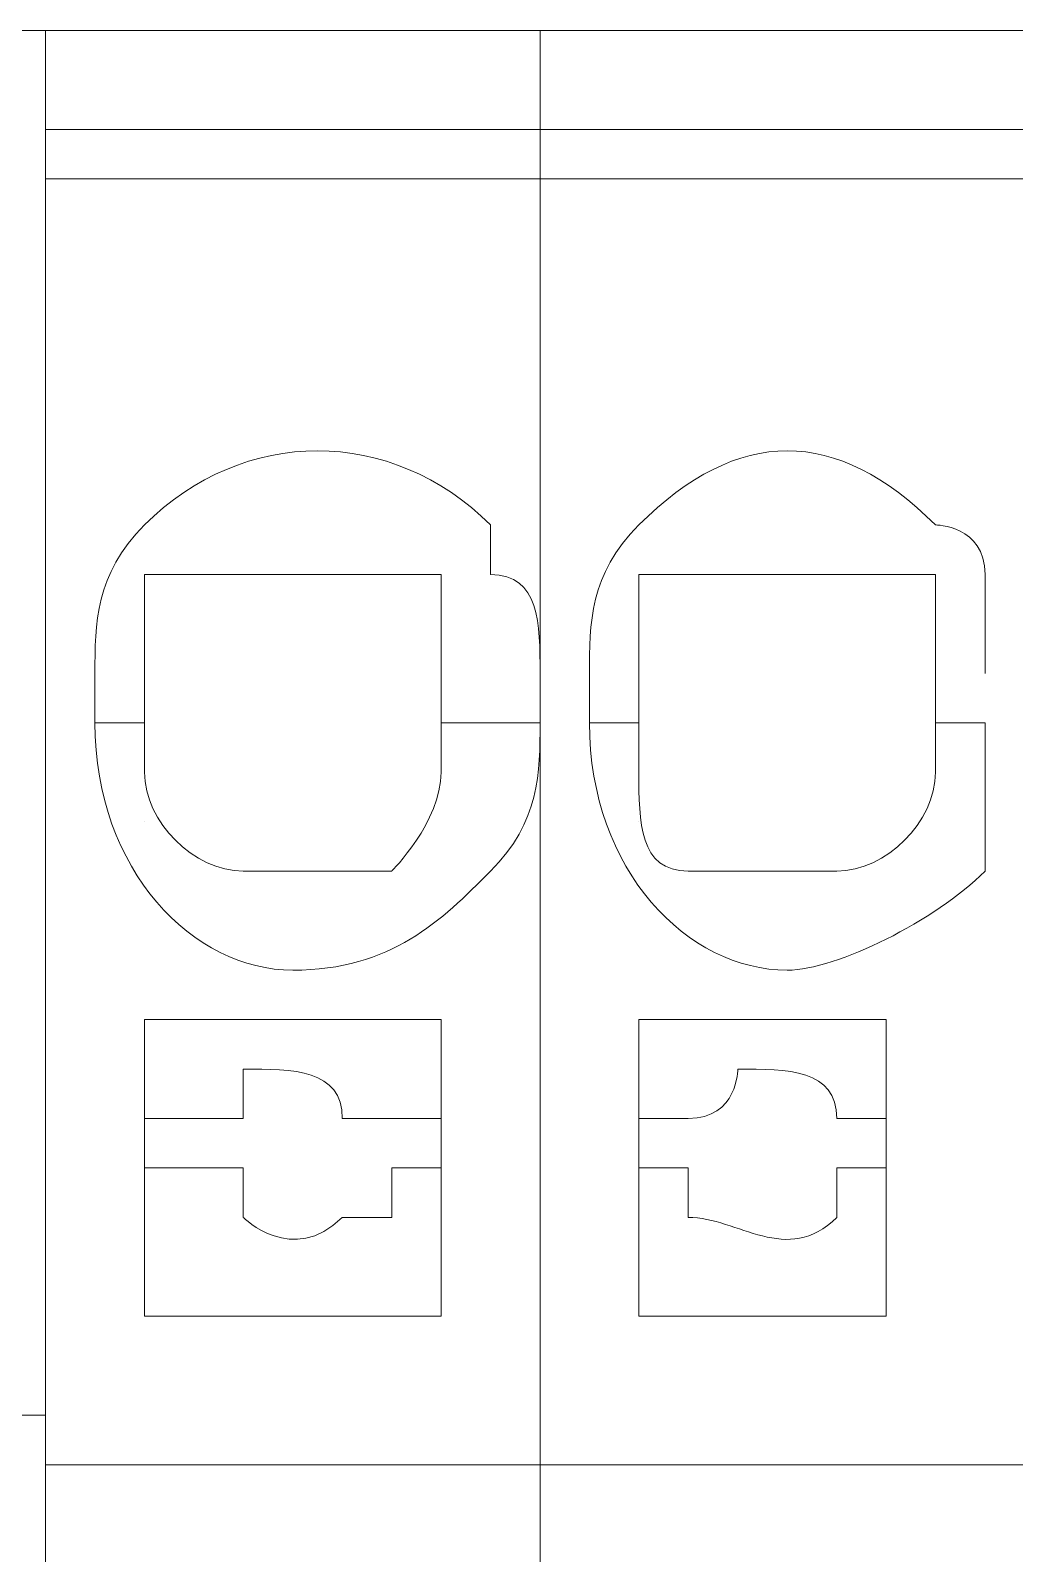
# Model space of a CAD drawing. Header units: millimetres. Extents: x 1004 to 59588, y 686 to 38112.
# Drawn here: x 28154.1 to 28165.81, y 7803.96 to 7822.08 of the extents above; entities that cross this region are included whole.
import ezdxf

# ---------------------------------------------------------------- set-up
doc = ezdxf.new("R2010")
doc.units = ezdxf.units.MM
doc.layers.add('PDF10_Geometry', color=7, linetype='Continuous')

msp = doc.modelspace()

# ---------------------------------------------------------------- linework, layer by layer
at = {"layer": 'PDF10_Geometry', "lineweight": 0}
for points in [[(28146.046, 7769.137), (28154.281, 7769.137), (28154.281, 7822.078), (28146.046, 7822.078)], [(28158.987, 7810.313), (28155.458, 7810.313), (28155.458, 7806.784), (28158.987, 7806.784)], [(28164.281, 7810.313), (28161.34, 7810.313), (28161.34, 7806.784), (28164.281, 7806.784)], [(28156.046, 7808.549), (28155.458, 7808.549)], [(28161.928, 7808.549), (28161.34, 7808.549)], [(28164.281, 7808.549), (28163.693, 7808.549)]]:
    msp.add_lwpolyline(points, close=True, dxfattribs=at)
for points in [[(28154.281, 7768.549), (28160.164, 7768.549), (28166.046, 7768.549), (28171.34, 7768.549), (28177.222, 7768.549), (28177.811, 7768.549), (28177.811, 7822.078), (28177.811, 7769.137), (28186.634, 7769.137), (28186.634, 7822.078), (28177.811, 7822.078), (28177.222, 7822.078), (28171.34, 7822.078), (28166.046, 7822.078), (28160.164, 7822.078), (28154.281, 7822.078)], [(28154.281, 7820.901), (28160.164, 7820.901), (28166.046, 7820.901), (28171.34, 7820.901), (28177.222, 7820.901)], [(28154.281, 7820.313), (28160.164, 7820.313), (28166.046, 7820.313), (28171.34, 7820.313), (28177.222, 7820.313)], [(28155.458, 7816.196), (28155.458, 7816.196)], [(28161.34, 7816.196), (28161.34, 7816.196)], [(28155.458, 7813.254), (28155.458, 7815.607), (28158.987, 7815.607), (28158.987, 7813.843)], [(28161.34, 7813.254), (28161.34, 7815.607), (28164.869, 7815.607), (28164.869, 7813.843)], [(28154.869, 7814.431), (28154.869, 7813.843), (28155.458, 7813.843)], [(28160.752, 7814.431), (28160.752, 7813.843), (28161.34, 7813.843)], [(28158.987, 7813.254), (28158.987, 7813.843), (28160.164, 7813.843)], [(28164.869, 7813.254), (28164.869, 7813.843), (28165.458, 7813.843)], [(28155.458, 7812.666), (28155.458, 7812.666)], [(28161.34, 7812.666), (28161.34, 7812.666)], [(28156.634, 7812.078), (28158.399, 7812.078)], [(28156.634, 7812.078), (28156.634, 7812.078)], [(28161.928, 7812.078), (28163.693, 7812.078)], [(28161.928, 7812.078), (28161.928, 7812.078)], [(28155.458, 7809.137), (28156.046, 7809.137), (28156.634, 7809.137), (28156.634, 7809.725)], [(28156.046, 7809.137), (28156.046, 7809.137)], [(28156.046, 7809.137), (28156.046, 7809.137)], [(28156.046, 7809.137), (28156.046, 7809.137)], [(28156.046, 7809.137), (28156.046, 7809.137)], [(28156.634, 7809.137), (28156.634, 7809.137)], [(28156.634, 7809.137), (28156.634, 7809.137)], [(28156.634, 7809.137), (28156.634, 7809.137)], [(28156.634, 7809.137), (28156.634, 7809.137)], [(28156.634, 7809.137), (28156.634, 7809.137)], [(28156.634, 7809.137), (28156.634, 7809.137)], [(28156.634, 7809.137), (28156.634, 7809.137)], [(28156.634, 7809.137), (28156.634, 7809.137)], [(28156.634, 7809.137), (28156.634, 7809.137)], [(28156.634, 7809.137), (28156.634, 7809.137)], [(28156.634, 7809.137), (28156.634, 7809.137)], [(28156.634, 7809.137), (28156.634, 7809.137)], [(28156.634, 7809.137), (28156.634, 7809.137)], [(28156.634, 7809.137), (28156.634, 7809.137)], [(28156.634, 7809.137), (28156.634, 7809.137)], [(28156.634, 7809.137), (28156.634, 7809.137)], [(28156.634, 7809.137), (28156.634, 7809.137)], [(28156.634, 7809.137), (28156.634, 7809.137)], [(28156.634, 7809.137), (28156.634, 7809.137)], [(28156.634, 7809.137), (28156.634, 7809.137)], [(28156.634, 7809.137), (28156.634, 7809.137)], [(28156.634, 7809.137), (28156.634, 7809.137)], [(28156.634, 7809.137), (28156.634, 7809.137)], [(28156.634, 7809.137), (28156.634, 7809.137)], [(28156.634, 7809.137), (28156.634, 7809.137)], [(28156.634, 7809.137), (28156.634, 7809.137)], [(28156.634, 7809.137), (28156.634, 7809.137)], [(28156.634, 7809.137), (28156.634, 7809.137)], [(28156.634, 7809.137), (28156.634, 7809.137)], [(28156.634, 7809.137), (28156.634, 7809.137)], [(28156.634, 7809.137), (28156.634, 7809.137)], [(28156.634, 7809.137), (28156.634, 7809.137)], [(28156.634, 7809.137), (28156.634, 7809.137)], [(28156.634, 7809.137), (28156.634, 7809.137)], [(28156.634, 7809.137), (28156.634, 7809.137)], [(28156.634, 7809.137), (28156.634, 7809.137)], [(28156.634, 7809.137), (28156.634, 7809.137)], [(28156.634, 7809.137), (28156.634, 7809.137)], [(28156.634, 7809.137), (28156.634, 7809.137)], [(28156.634, 7809.137), (28156.634, 7809.137)], [(28156.634, 7809.137), (28156.634, 7809.137)], [(28156.634, 7809.137), (28156.634, 7809.137)], [(28156.634, 7809.137), (28156.634, 7809.137)], [(28156.634, 7809.137), (28156.634, 7809.137)], [(28156.634, 7809.137), (28156.634, 7809.137)], [(28156.634, 7809.137), (28156.634, 7809.137)], [(28156.634, 7809.137), (28156.634, 7809.137)], [(28156.634, 7809.137), (28156.634, 7809.137)], [(28156.634, 7809.137), (28156.634, 7809.137)], [(28156.634, 7809.137), (28156.634, 7809.137)], [(28156.634, 7809.137), (28156.634, 7809.137)], [(28156.634, 7809.137), (28156.634, 7809.137)], [(28156.634, 7809.137), (28156.634, 7809.137)], [(28156.634, 7809.137), (28156.634, 7809.137)], [(28156.634, 7809.137), (28156.634, 7809.137)], [(28156.634, 7809.137), (28156.634, 7809.137)], [(28156.634, 7809.137), (28156.634, 7809.137)], [(28156.634, 7809.137), (28156.634, 7809.137)], [(28156.634, 7809.137), (28156.634, 7809.137)], [(28156.634, 7809.137), (28156.634, 7809.137)], [(28156.634, 7809.137), (28156.634, 7809.137)], [(28156.634, 7809.137), (28156.634, 7809.137)], [(28156.634, 7809.137), (28156.634, 7809.137)], [(28156.634, 7809.137), (28156.634, 7809.137)], [(28156.634, 7809.137), (28156.634, 7809.137)], [(28156.634, 7809.137), (28156.634, 7809.137)], [(28156.634, 7809.137), (28156.634, 7809.137)], [(28156.634, 7809.137), (28156.634, 7809.137)], [(28156.634, 7809.137), (28156.634, 7809.137)], [(28156.634, 7809.137), (28156.634, 7809.137)], [(28156.634, 7809.137), (28156.634, 7809.137)], [(28156.634, 7809.137), (28156.634, 7809.137)], [(28156.634, 7809.137), (28156.634, 7809.137)], [(28156.634, 7809.137), (28156.634, 7809.137)], [(28156.634, 7809.137), (28156.634, 7809.137)], [(28157.811, 7809.137), (28158.399, 7809.137), (28158.987, 7809.137)], [(28157.811, 7809.137), (28157.811, 7809.137)], [(28157.811, 7809.137), (28157.811, 7809.137)], [(28157.811, 7809.137), (28157.811, 7809.137)], [(28157.811, 7809.137), (28157.811, 7809.137)], [(28157.811, 7809.137), (28157.811, 7809.137)], [(28157.811, 7809.137), (28157.811, 7809.137)], [(28157.811, 7809.137), (28157.811, 7809.137)], [(28157.811, 7809.137), (28157.811, 7809.137)], [(28157.811, 7809.137), (28157.811, 7809.137)], [(28157.811, 7809.137), (28157.811, 7809.137)], [(28157.811, 7809.137), (28157.811, 7809.137)], [(28157.811, 7809.137), (28157.811, 7809.137)], [(28157.811, 7809.137), (28157.811, 7809.137)], [(28158.399, 7809.137), (28158.399, 7809.137)], [(28158.399, 7809.137), (28158.399, 7809.137)], [(28158.399, 7809.137), (28158.399, 7809.137)], [(28158.399, 7809.137), (28158.399, 7809.137)], [(28158.399, 7809.137), (28158.399, 7809.137)], [(28158.399, 7809.137), (28158.399, 7809.137)], [(28158.399, 7809.137), (28158.399, 7809.137)], [(28158.399, 7809.137), (28158.399, 7809.137)], [(28158.399, 7809.137), (28158.399, 7809.137)], [(28158.399, 7809.137), (28158.399, 7809.137)], [(28158.399, 7809.137), (28158.399, 7809.137)], [(28158.399, 7809.137), (28158.399, 7809.137)], [(28158.399, 7809.137), (28158.399, 7809.137)], [(28158.399, 7809.137), (28158.399, 7809.137)], [(28158.399, 7809.137), (28158.399, 7809.137)], [(28158.399, 7809.137), (28158.399, 7809.137)], [(28158.399, 7809.137), (28158.399, 7809.137)], [(28158.399, 7809.137), (28158.399, 7809.137)], [(28158.399, 7809.137), (28158.399, 7809.137)], [(28158.399, 7809.137), (28158.399, 7809.137)], [(28158.399, 7809.137), (28158.399, 7809.137)], [(28158.399, 7809.137), (28158.399, 7809.137)], [(28158.399, 7809.137), (28158.399, 7809.137)], [(28158.399, 7809.137), (28158.399, 7809.137)], [(28158.399, 7809.137), (28158.399, 7809.137)], [(28158.399, 7809.137), (28158.399, 7809.137)], [(28158.399, 7809.137), (28158.399, 7809.137)], [(28158.399, 7809.137), (28158.399, 7809.137)], [(28158.399, 7809.137), (28158.399, 7809.137)], [(28158.399, 7809.137), (28158.399, 7809.137)], [(28158.399, 7809.137), (28158.399, 7809.137)], [(28158.399, 7809.137), (28158.399, 7809.137)], [(28158.399, 7809.137), (28158.399, 7809.137)], [(28158.399, 7809.137), (28158.399, 7809.137)], [(28158.399, 7809.137), (28158.399, 7809.137)], [(28158.399, 7809.137), (28158.399, 7809.137)], [(28158.399, 7809.137), (28158.399, 7809.137)], [(28158.399, 7809.137), (28158.399, 7809.137)], [(28158.399, 7809.137), (28158.399, 7809.137)], [(28158.399, 7809.137), (28158.399, 7809.137)], [(28158.399, 7809.137), (28158.399, 7809.137)], [(28158.399, 7809.137), (28158.399, 7809.137)], [(28158.399, 7809.137), (28158.399, 7809.137)], [(28158.399, 7809.137), (28158.399, 7809.137)], [(28158.399, 7809.137), (28158.399, 7809.137)], [(28158.399, 7809.137), (28158.399, 7809.137)], [(28158.399, 7809.137), (28158.399, 7809.137)], [(28158.399, 7809.137), (28158.399, 7809.137)], [(28158.399, 7809.137), (28158.399, 7809.137)], [(28158.399, 7809.137), (28158.399, 7809.137)], [(28158.399, 7809.137), (28158.399, 7809.137)], [(28158.399, 7809.137), (28158.399, 7809.137)], [(28158.399, 7809.137), (28158.399, 7809.137)], [(28158.399, 7809.137), (28158.399, 7809.137)], [(28158.399, 7809.137), (28158.399, 7809.137)], [(28158.399, 7809.137), (28158.399, 7809.137)], [(28158.399, 7809.137), (28158.399, 7809.137)], [(28158.399, 7809.137), (28158.399, 7809.137)], [(28158.399, 7809.137), (28158.399, 7809.137)], [(28158.399, 7809.137), (28158.399, 7809.137)], [(28158.399, 7809.137), (28158.399, 7809.137)], [(28158.399, 7809.137), (28158.399, 7809.137)], [(28158.399, 7809.137), (28158.399, 7809.137)], [(28158.399, 7809.137), (28158.399, 7809.137)], [(28158.399, 7809.137), (28158.399, 7809.137)], [(28158.399, 7809.137), (28158.399, 7809.137)], [(28161.34, 7809.137), (28161.928, 7809.137)], [(28161.928, 7809.137), (28161.928, 7809.137)], [(28161.928, 7809.137), (28161.928, 7809.137)], [(28161.928, 7809.137), (28161.928, 7809.137)], [(28161.928, 7809.137), (28161.928, 7809.137)], [(28161.928, 7809.137), (28161.928, 7809.137)], [(28161.928, 7809.137), (28161.928, 7809.137)], [(28161.928, 7809.137), (28161.928, 7809.137)], [(28161.928, 7809.137), (28161.928, 7809.137)], [(28161.928, 7809.137), (28161.928, 7809.137)], [(28161.928, 7809.137), (28161.928, 7809.137)], [(28161.928, 7809.137), (28161.928, 7809.137)], [(28161.928, 7809.137), (28161.928, 7809.137)], [(28161.928, 7809.137), (28161.928, 7809.137)], [(28161.928, 7809.137), (28161.928, 7809.137)], [(28161.928, 7809.137), (28161.928, 7809.137)], [(28161.928, 7809.137), (28161.928, 7809.137)], [(28161.928, 7809.137), (28161.928, 7809.137)], [(28161.928, 7809.137), (28161.928, 7809.137)], [(28161.928, 7809.137), (28161.928, 7809.137)], [(28161.928, 7809.137), (28161.928, 7809.137)], [(28161.928, 7809.137), (28161.928, 7809.137)], [(28161.928, 7809.137), (28161.928, 7809.137)], [(28161.928, 7809.137), (28161.928, 7809.137)], [(28161.928, 7809.137), (28161.928, 7809.137)], [(28161.928, 7809.137), (28161.928, 7809.137)], [(28161.928, 7809.137), (28161.928, 7809.137)], [(28161.928, 7809.137), (28161.928, 7809.137)], [(28161.928, 7809.137), (28161.928, 7809.137)], [(28161.928, 7809.137), (28161.928, 7809.137)], [(28161.928, 7809.137), (28161.928, 7809.137)], [(28161.928, 7809.137), (28161.928, 7809.137)], [(28161.928, 7809.137), (28161.928, 7809.137)], [(28161.928, 7809.137), (28161.928, 7809.137)], [(28161.928, 7809.137), (28161.928, 7809.137)], [(28161.928, 7809.137), (28161.928, 7809.137)], [(28161.928, 7809.137), (28161.928, 7809.137)], [(28161.928, 7809.137), (28161.928, 7809.137)], [(28161.928, 7809.137), (28161.928, 7809.137)], [(28161.928, 7809.137), (28161.928, 7809.137)], [(28161.928, 7809.137), (28161.928, 7809.137)], [(28161.928, 7809.137), (28161.928, 7809.137)], [(28161.928, 7809.137), (28161.928, 7809.137)], [(28161.928, 7809.137), (28161.928, 7809.137)], [(28161.928, 7809.137), (28161.928, 7809.137)], [(28161.928, 7809.137), (28161.928, 7809.137)], [(28161.928, 7809.137), (28161.928, 7809.137)], [(28161.928, 7809.137), (28161.928, 7809.137)], [(28161.928, 7809.137), (28161.928, 7809.137)], [(28161.928, 7809.137), (28161.928, 7809.137)], [(28161.928, 7809.137), (28161.928, 7809.137)], [(28161.928, 7809.137), (28161.928, 7809.137)], [(28161.928, 7809.137), (28161.928, 7809.137)], [(28161.928, 7809.137), (28161.928, 7809.137)], [(28161.928, 7809.137), (28161.928, 7809.137)], [(28161.928, 7809.137), (28161.928, 7809.137)], [(28161.928, 7809.137), (28161.928, 7809.137)], [(28161.928, 7809.137), (28161.928, 7809.137)], [(28161.928, 7809.137), (28161.928, 7809.137)], [(28161.928, 7809.137), (28161.928, 7809.137)], [(28161.928, 7809.137), (28161.928, 7809.137)], [(28161.928, 7809.137), (28161.928, 7809.137)], [(28161.928, 7809.137), (28161.928, 7809.137)], [(28161.928, 7809.137), (28161.928, 7809.137)], [(28161.928, 7809.137), (28161.928, 7809.137)], [(28161.928, 7809.137), (28161.928, 7809.137)], [(28161.928, 7809.137), (28161.928, 7809.137)], [(28161.928, 7809.137), (28161.928, 7809.137)], [(28161.928, 7809.137), (28161.928, 7809.137)], [(28161.928, 7809.137), (28161.928, 7809.137)], [(28161.928, 7809.137), (28161.928, 7809.137)], [(28161.928, 7809.137), (28161.928, 7809.137)], [(28161.928, 7809.137), (28161.928, 7809.137)], [(28161.928, 7809.137), (28161.928, 7809.137)], [(28161.928, 7809.137), (28161.928, 7809.137)], [(28161.928, 7809.137), (28161.928, 7809.137)], [(28161.928, 7809.137), (28161.928, 7809.137)], [(28161.928, 7809.137), (28161.928, 7809.137)], [(28161.928, 7809.137), (28161.928, 7809.137)], [(28161.928, 7809.137), (28161.928, 7809.137)], [(28161.928, 7809.137), (28161.928, 7809.137)], [(28163.693, 7809.137), (28164.281, 7809.137)], [(28163.693, 7809.137), (28163.693, 7809.137)], [(28163.693, 7809.137), (28163.693, 7809.137)], [(28163.693, 7809.137), (28163.693, 7809.137)], [(28163.693, 7809.137), (28163.693, 7809.137)], [(28163.693, 7809.137), (28163.693, 7809.137)], [(28163.693, 7809.137), (28163.693, 7809.137)], [(28163.693, 7809.137), (28163.693, 7809.137)], [(28163.693, 7809.137), (28163.693, 7809.137)], [(28163.693, 7809.137), (28163.693, 7809.137)], [(28163.693, 7809.137), (28163.693, 7809.137)], [(28163.693, 7809.137), (28163.693, 7809.137)], [(28163.693, 7809.137), (28163.693, 7809.137)], [(28163.693, 7809.137), (28163.693, 7809.137)], [(28163.693, 7809.137), (28163.693, 7809.137)], [(28163.693, 7809.137), (28163.693, 7809.137)], [(28163.693, 7809.137), (28163.693, 7809.137)], [(28163.693, 7809.137), (28163.693, 7809.137)], [(28163.693, 7809.137), (28163.693, 7809.137)], [(28163.693, 7809.137), (28163.693, 7809.137)], [(28163.693, 7809.137), (28163.693, 7809.137)], [(28163.693, 7809.137), (28163.693, 7809.137)], [(28163.693, 7809.137), (28163.693, 7809.137)], [(28163.693, 7809.137), (28163.693, 7809.137)], [(28163.693, 7809.137), (28163.693, 7809.137)], [(28163.693, 7809.137), (28163.693, 7809.137)], [(28163.693, 7809.137), (28163.693, 7809.137)], [(28163.693, 7809.137), (28163.693, 7809.137)], [(28163.693, 7809.137), (28163.693, 7809.137)], [(28163.693, 7809.137), (28163.693, 7809.137)], [(28163.693, 7809.137), (28163.693, 7809.137)], [(28163.693, 7809.137), (28163.693, 7809.137)], [(28163.693, 7809.137), (28163.693, 7809.137)], [(28163.693, 7809.137), (28163.693, 7809.137)], [(28163.693, 7809.137), (28163.693, 7809.137)], [(28163.693, 7809.137), (28163.693, 7809.137)], [(28163.693, 7809.137), (28163.693, 7809.137)], [(28163.693, 7809.137), (28163.693, 7809.137)], [(28163.693, 7809.137), (28163.693, 7809.137)], [(28163.693, 7809.137), (28163.693, 7809.137)], [(28163.693, 7809.137), (28163.693, 7809.137)], [(28163.693, 7809.137), (28163.693, 7809.137)], [(28163.693, 7809.137), (28163.693, 7809.137)], [(28163.693, 7809.137), (28163.693, 7809.137)], [(28163.693, 7809.137), (28163.693, 7809.137)], [(28163.693, 7809.137), (28163.693, 7809.137)], [(28163.693, 7809.137), (28163.693, 7809.137)], [(28163.693, 7809.137), (28163.693, 7809.137)], [(28163.693, 7809.137), (28163.693, 7809.137)], [(28163.693, 7809.137), (28163.693, 7809.137)], [(28163.693, 7809.137), (28163.693, 7809.137)], [(28163.693, 7809.137), (28163.693, 7809.137)], [(28163.693, 7809.137), (28163.693, 7809.137)], [(28163.693, 7809.137), (28163.693, 7809.137)], [(28163.693, 7809.137), (28163.693, 7809.137)], [(28163.693, 7809.137), (28163.693, 7809.137)], [(28163.693, 7809.137), (28163.693, 7809.137)], [(28163.693, 7809.137), (28163.693, 7809.137)], [(28163.693, 7809.137), (28163.693, 7809.137)], [(28163.693, 7809.137), (28163.693, 7809.137)], [(28163.693, 7809.137), (28163.693, 7809.137)], [(28163.693, 7809.137), (28163.693, 7809.137)], [(28163.693, 7809.137), (28163.693, 7809.137)], [(28163.693, 7809.137), (28163.693, 7809.137)], [(28163.693, 7809.137), (28163.693, 7809.137)], [(28163.693, 7809.137), (28163.693, 7809.137)], [(28163.693, 7809.137), (28163.693, 7809.137)], [(28163.693, 7809.137), (28163.693, 7809.137)], [(28163.693, 7809.137), (28163.693, 7809.137)], [(28163.693, 7809.137), (28163.693, 7809.137)], [(28163.693, 7809.137), (28163.693, 7809.137)], [(28163.693, 7809.137), (28163.693, 7809.137)], [(28163.693, 7809.137), (28163.693, 7809.137)], [(28163.693, 7809.137), (28163.693, 7809.137)], [(28163.693, 7809.137), (28163.693, 7809.137)], [(28163.693, 7809.137), (28163.693, 7809.137)], [(28163.693, 7809.137), (28163.693, 7809.137)], [(28163.693, 7809.137), (28163.693, 7809.137)], [(28163.693, 7809.137), (28163.693, 7809.137)], [(28163.693, 7809.137), (28163.693, 7809.137)], [(28163.693, 7809.137), (28163.693, 7809.137)], [(28156.046, 7808.549), (28156.634, 7808.549), (28156.634, 7807.96)], [(28156.046, 7808.549), (28156.046, 7808.549)], [(28156.046, 7808.549), (28156.046, 7808.549)], [(28156.046, 7808.549), (28156.046, 7808.549)], [(28156.046, 7808.549), (28156.046, 7808.549)], [(28156.634, 7808.549), (28156.634, 7808.549)], [(28156.634, 7808.549), (28156.634, 7808.549)], [(28156.634, 7808.549), (28156.634, 7808.549)], [(28156.634, 7808.549), (28156.634, 7808.549)], [(28156.634, 7808.549), (28156.634, 7808.549)], [(28156.634, 7808.549), (28156.634, 7808.549)], [(28156.634, 7808.549), (28156.634, 7808.549)], [(28156.634, 7808.549), (28156.634, 7808.549)], [(28156.634, 7808.549), (28156.634, 7808.549)], [(28156.634, 7808.549), (28156.634, 7808.549)], [(28156.634, 7808.549), (28156.634, 7808.549)], [(28156.634, 7808.549), (28156.634, 7808.549)], [(28156.634, 7808.549), (28156.634, 7808.549)], [(28156.634, 7808.549), (28156.634, 7808.549)], [(28156.634, 7808.549), (28156.634, 7808.549)], [(28156.634, 7808.549), (28156.634, 7808.549)], [(28156.634, 7808.549), (28156.634, 7808.549)], [(28156.634, 7808.549), (28156.634, 7808.549)], [(28156.634, 7808.549), (28156.634, 7808.549)], [(28156.634, 7808.549), (28156.634, 7808.549)], [(28156.634, 7808.549), (28156.634, 7808.549)], [(28156.634, 7808.549), (28156.634, 7808.549)], [(28156.634, 7808.549), (28156.634, 7808.549)], [(28156.634, 7808.549), (28156.634, 7808.549)], [(28156.634, 7808.549), (28156.634, 7808.549)], [(28156.634, 7808.549), (28156.634, 7808.549)], [(28156.634, 7808.549), (28156.634, 7808.549)], [(28156.634, 7808.549), (28156.634, 7808.549)], [(28156.634, 7808.549), (28156.634, 7808.549)], [(28156.634, 7808.549), (28156.634, 7808.549)], [(28156.634, 7808.549), (28156.634, 7808.549)], [(28156.634, 7808.549), (28156.634, 7808.549)], [(28156.634, 7808.549), (28156.634, 7808.549)], [(28156.634, 7808.549), (28156.634, 7808.549)], [(28156.634, 7808.549), (28156.634, 7808.549)], [(28156.634, 7808.549), (28156.634, 7808.549)], [(28156.634, 7808.549), (28156.634, 7808.549)], [(28156.634, 7808.549), (28156.634, 7808.549)], [(28156.634, 7808.549), (28156.634, 7808.549)], [(28156.634, 7808.549), (28156.634, 7808.549)], [(28156.634, 7808.549), (28156.634, 7808.549)], [(28156.634, 7808.549), (28156.634, 7808.549)], [(28156.634, 7808.549), (28156.634, 7808.549)], [(28156.634, 7808.549), (28156.634, 7808.549)], [(28156.634, 7808.549), (28156.634, 7808.549)], [(28156.634, 7808.549), (28156.634, 7808.549)], [(28156.634, 7808.549), (28156.634, 7808.549)], [(28156.634, 7808.549), (28156.634, 7808.549)], [(28156.634, 7808.549), (28156.634, 7808.549)], [(28156.634, 7808.549), (28156.634, 7808.549)], [(28156.634, 7808.549), (28156.634, 7808.549)], [(28156.634, 7808.549), (28156.634, 7808.549)], [(28156.634, 7808.549), (28156.634, 7808.549)], [(28156.634, 7808.549), (28156.634, 7808.549)], [(28156.634, 7808.549), (28156.634, 7808.549)], [(28156.634, 7808.549), (28156.634, 7808.549)], [(28156.634, 7808.549), (28156.634, 7808.549)], [(28156.634, 7808.549), (28156.634, 7808.549)], [(28157.811, 7807.96), (28158.399, 7807.96), (28158.399, 7808.549), (28158.987, 7808.549)], [(28158.399, 7808.549), (28158.399, 7808.549)], [(28158.399, 7808.549), (28158.399, 7808.549)], [(28158.399, 7808.549), (28158.399, 7808.549)], [(28158.399, 7808.549), (28158.399, 7808.549)], [(28158.399, 7808.549), (28158.399, 7808.549)], [(28158.399, 7808.549), (28158.399, 7808.549)], [(28158.399, 7808.549), (28158.399, 7808.549)], [(28158.399, 7808.549), (28158.399, 7808.549)], [(28158.399, 7808.549), (28158.399, 7808.549)], [(28158.399, 7808.549), (28158.399, 7808.549)], [(28158.399, 7808.549), (28158.399, 7808.549)], [(28158.399, 7808.549), (28158.399, 7808.549)], [(28158.399, 7808.549), (28158.399, 7808.549)], [(28158.399, 7808.549), (28158.399, 7808.549)], [(28158.399, 7808.549), (28158.399, 7808.549)], [(28158.399, 7808.549), (28158.399, 7808.549)], [(28158.399, 7808.549), (28158.399, 7808.549)], [(28158.399, 7808.549), (28158.399, 7808.549)], [(28158.399, 7808.549), (28158.399, 7808.549)], [(28158.399, 7808.549), (28158.399, 7808.549)], [(28158.399, 7808.549), (28158.399, 7808.549)], [(28158.399, 7808.549), (28158.399, 7808.549)], [(28158.399, 7808.549), (28158.399, 7808.549)], [(28158.399, 7808.549), (28158.399, 7808.549)], [(28158.399, 7808.549), (28158.399, 7808.549)], [(28158.399, 7808.549), (28158.399, 7808.549)], [(28158.399, 7808.549), (28158.399, 7808.549)], [(28158.399, 7808.549), (28158.399, 7808.549)], [(28158.399, 7808.549), (28158.399, 7808.549)], [(28158.399, 7808.549), (28158.399, 7808.549)], [(28158.399, 7808.549), (28158.399, 7808.549)], [(28158.399, 7808.549), (28158.399, 7808.549)], [(28158.399, 7808.549), (28158.399, 7808.549)], [(28158.399, 7808.549), (28158.399, 7808.549)], [(28158.399, 7808.549), (28158.399, 7808.549)], [(28158.399, 7808.549), (28158.399, 7808.549)], [(28158.399, 7808.549), (28158.399, 7808.549)], [(28158.399, 7808.549), (28158.399, 7808.549)], [(28158.399, 7808.549), (28158.399, 7808.549)], [(28158.399, 7808.549), (28158.399, 7808.549)], [(28158.399, 7808.549), (28158.399, 7808.549)], [(28158.399, 7808.549), (28158.399, 7808.549)], [(28158.399, 7808.549), (28158.399, 7808.549)], [(28158.399, 7808.549), (28158.399, 7808.549)], [(28158.399, 7808.549), (28158.399, 7808.549)], [(28158.399, 7808.549), (28158.399, 7808.549)], [(28158.399, 7808.549), (28158.399, 7808.549)], [(28158.399, 7808.549), (28158.399, 7808.549)], [(28158.399, 7808.549), (28158.399, 7808.549)], [(28158.399, 7808.549), (28158.399, 7808.549)], [(28158.399, 7808.549), (28158.399, 7808.549)], [(28158.399, 7808.549), (28158.399, 7808.549)], [(28158.399, 7808.549), (28158.399, 7808.549)], [(28158.399, 7808.549), (28158.399, 7808.549)], [(28158.399, 7808.549), (28158.399, 7808.549)], [(28158.399, 7808.549), (28158.399, 7808.549)], [(28158.399, 7808.549), (28158.399, 7808.549)], [(28158.399, 7808.549), (28158.399, 7808.549)], [(28158.399, 7808.549), (28158.399, 7808.549)], [(28158.399, 7808.549), (28158.399, 7808.549)], [(28158.399, 7808.549), (28158.399, 7808.549)], [(28158.399, 7808.549), (28158.399, 7808.549)], [(28158.399, 7808.549), (28158.399, 7808.549)], [(28158.399, 7808.549), (28158.399, 7808.549)], [(28158.399, 7808.549), (28158.399, 7808.549)], [(28161.928, 7808.549), (28161.928, 7807.96)], [(28161.928, 7808.549), (28161.928, 7808.549)], [(28161.928, 7808.549), (28161.928, 7808.549)], [(28161.928, 7808.549), (28161.928, 7808.549)], [(28161.928, 7808.549), (28161.928, 7808.549)], [(28161.928, 7808.549), (28161.928, 7808.549)], [(28161.928, 7808.549), (28161.928, 7808.549)], [(28161.928, 7808.549), (28161.928, 7808.549)], [(28161.928, 7808.549), (28161.928, 7808.549)], [(28161.928, 7808.549), (28161.928, 7808.549)], [(28161.928, 7808.549), (28161.928, 7808.549)], [(28161.928, 7808.549), (28161.928, 7808.549)], [(28161.928, 7808.549), (28161.928, 7808.549)], [(28161.928, 7808.549), (28161.928, 7808.549)], [(28161.928, 7808.549), (28161.928, 7808.549)], [(28161.928, 7808.549), (28161.928, 7808.549)], [(28161.928, 7808.549), (28161.928, 7808.549)], [(28161.928, 7808.549), (28161.928, 7808.549)], [(28161.928, 7808.549), (28161.928, 7808.549)], [(28161.928, 7808.549), (28161.928, 7808.549)], [(28161.928, 7808.549), (28161.928, 7808.549)], [(28161.928, 7808.549), (28161.928, 7808.549)], [(28161.928, 7808.549), (28161.928, 7808.549)], [(28161.928, 7808.549), (28161.928, 7808.549)], [(28161.928, 7808.549), (28161.928, 7808.549)], [(28161.928, 7808.549), (28161.928, 7808.549)], [(28161.928, 7808.549), (28161.928, 7808.549)], [(28161.928, 7808.549), (28161.928, 7808.549)], [(28161.928, 7808.549), (28161.928, 7808.549)], [(28161.928, 7808.549), (28161.928, 7808.549)], [(28161.928, 7808.549), (28161.928, 7808.549)], [(28161.928, 7808.549), (28161.928, 7808.549)], [(28161.928, 7808.549), (28161.928, 7808.549)], [(28161.928, 7808.549), (28161.928, 7808.549)], [(28161.928, 7808.549), (28161.928, 7808.549)], [(28161.928, 7808.549), (28161.928, 7808.549)], [(28161.928, 7808.549), (28161.928, 7808.549)], [(28161.928, 7808.549), (28161.928, 7808.549)], [(28161.928, 7808.549), (28161.928, 7808.549)], [(28161.928, 7808.549), (28161.928, 7808.549)], [(28161.928, 7808.549), (28161.928, 7808.549)], [(28161.928, 7808.549), (28161.928, 7808.549)], [(28161.928, 7808.549), (28161.928, 7808.549)], [(28161.928, 7808.549), (28161.928, 7808.549)], [(28161.928, 7808.549), (28161.928, 7808.549)], [(28161.928, 7808.549), (28161.928, 7808.549)], [(28161.928, 7808.549), (28161.928, 7808.549)], [(28161.928, 7808.549), (28161.928, 7808.549)], [(28161.928, 7808.549), (28161.928, 7808.549)], [(28161.928, 7808.549), (28161.928, 7808.549)], [(28161.928, 7808.549), (28161.928, 7808.549)], [(28161.928, 7808.549), (28161.928, 7808.549)], [(28161.928, 7808.549), (28161.928, 7808.549)], [(28161.928, 7808.549), (28161.928, 7808.549)], [(28161.928, 7808.549), (28161.928, 7808.549)], [(28161.928, 7808.549), (28161.928, 7808.549)], [(28161.928, 7808.549), (28161.928, 7808.549)], [(28161.928, 7808.549), (28161.928, 7808.549)], [(28161.928, 7808.549), (28161.928, 7808.549)], [(28161.928, 7808.549), (28161.928, 7808.549)], [(28161.928, 7808.549), (28161.928, 7808.549)], [(28161.928, 7808.549), (28161.928, 7808.549)], [(28161.928, 7808.549), (28161.928, 7808.549)], [(28161.928, 7808.549), (28161.928, 7808.549)], [(28163.693, 7808.549), (28163.693, 7807.96)], [(28163.693, 7808.549), (28163.693, 7808.549)], [(28163.693, 7808.549), (28163.693, 7808.549)], [(28163.693, 7808.549), (28163.693, 7808.549)], [(28163.693, 7808.549), (28163.693, 7808.549)], [(28163.693, 7808.549), (28163.693, 7808.549)], [(28163.693, 7808.549), (28163.693, 7808.549)], [(28163.693, 7808.549), (28163.693, 7808.549)], [(28163.693, 7808.549), (28163.693, 7808.549)], [(28163.693, 7808.549), (28163.693, 7808.549)], [(28163.693, 7808.549), (28163.693, 7808.549)], [(28163.693, 7808.549), (28163.693, 7808.549)], [(28163.693, 7808.549), (28163.693, 7808.549)], [(28163.693, 7808.549), (28163.693, 7808.549)], [(28163.693, 7808.549), (28163.693, 7808.549)], [(28163.693, 7808.549), (28163.693, 7808.549)], [(28163.693, 7808.549), (28163.693, 7808.549)], [(28163.693, 7808.549), (28163.693, 7808.549)], [(28163.693, 7808.549), (28163.693, 7808.549)], [(28163.693, 7808.549), (28163.693, 7808.549)], [(28163.693, 7808.549), (28163.693, 7808.549)], [(28163.693, 7808.549), (28163.693, 7808.549)], [(28163.693, 7808.549), (28163.693, 7808.549)], [(28163.693, 7808.549), (28163.693, 7808.549)], [(28163.693, 7808.549), (28163.693, 7808.549)], [(28163.693, 7808.549), (28163.693, 7808.549)], [(28163.693, 7808.549), (28163.693, 7808.549)], [(28163.693, 7808.549), (28163.693, 7808.549)], [(28163.693, 7808.549), (28163.693, 7808.549)], [(28163.693, 7808.549), (28163.693, 7808.549)], [(28163.693, 7808.549), (28163.693, 7808.549)], [(28163.693, 7808.549), (28163.693, 7808.549)], [(28163.693, 7808.549), (28163.693, 7808.549)], [(28163.693, 7808.549), (28163.693, 7808.549)], [(28163.693, 7808.549), (28163.693, 7808.549)], [(28163.693, 7808.549), (28163.693, 7808.549)], [(28163.693, 7808.549), (28163.693, 7808.549)], [(28163.693, 7808.549), (28163.693, 7808.549)], [(28163.693, 7808.549), (28163.693, 7808.549)], [(28163.693, 7808.549), (28163.693, 7808.549)], [(28163.693, 7808.549), (28163.693, 7808.549)], [(28163.693, 7808.549), (28163.693, 7808.549)], [(28163.693, 7808.549), (28163.693, 7808.549)], [(28163.693, 7808.549), (28163.693, 7808.549)], [(28163.693, 7808.549), (28163.693, 7808.549)], [(28163.693, 7808.549), (28163.693, 7808.549)], [(28163.693, 7808.549), (28163.693, 7808.549)], [(28163.693, 7808.549), (28163.693, 7808.549)], [(28163.693, 7808.549), (28163.693, 7808.549)], [(28163.693, 7808.549), (28163.693, 7808.549)], [(28163.693, 7808.549), (28163.693, 7808.549)], [(28163.693, 7808.549), (28163.693, 7808.549)], [(28163.693, 7808.549), (28163.693, 7808.549)], [(28163.693, 7808.549), (28163.693, 7808.549)], [(28163.693, 7808.549), (28163.693, 7808.549)], [(28163.693, 7808.549), (28163.693, 7808.549)], [(28163.693, 7808.549), (28163.693, 7808.549)], [(28163.693, 7808.549), (28163.693, 7808.549)], [(28163.693, 7808.549), (28163.693, 7808.549)], [(28163.693, 7808.549), (28163.693, 7808.549)], [(28163.693, 7808.549), (28163.693, 7808.549)], [(28163.693, 7808.549), (28163.693, 7808.549)], [(28163.693, 7808.549), (28163.693, 7808.549)], [(28163.693, 7808.549), (28163.693, 7808.549)], [(28164.281, 7808.549), (28164.281, 7808.549)], [(28156.634, 7807.96), (28156.634, 7807.96)], [(28156.634, 7807.96), (28156.634, 7807.96)], [(28156.634, 7807.96), (28156.634, 7807.96)], [(28156.634, 7807.96), (28156.634, 7807.96)], [(28156.634, 7807.96), (28156.634, 7807.96)], [(28156.634, 7807.96), (28156.634, 7807.96)], [(28156.634, 7807.96), (28156.634, 7807.96)], [(28156.634, 7807.96), (28156.634, 7807.96)], [(28156.634, 7807.96), (28156.634, 7807.96)], [(28156.634, 7807.96), (28156.634, 7807.96)], [(28156.634, 7807.96), (28156.634, 7807.96)], [(28156.634, 7807.96), (28156.634, 7807.96)], [(28156.634, 7807.96), (28156.634, 7807.96)], [(28156.634, 7807.96), (28156.634, 7807.96)], [(28156.634, 7807.96), (28156.634, 7807.96)], [(28156.634, 7807.96), (28156.634, 7807.96)], [(28157.811, 7807.96), (28157.811, 7807.96)], [(28157.811, 7807.96), (28157.811, 7807.96)], [(28157.811, 7807.96), (28157.811, 7807.96)], [(28157.811, 7807.96), (28157.811, 7807.96)], [(28157.811, 7807.96), (28157.811, 7807.96)], [(28157.811, 7807.96), (28157.811, 7807.96)], [(28157.811, 7807.96), (28157.811, 7807.96)], [(28157.811, 7807.96), (28157.811, 7807.96)], [(28157.811, 7807.96), (28157.811, 7807.96)], [(28157.811, 7807.96), (28157.811, 7807.96)], [(28157.811, 7807.96), (28157.811, 7807.96)], [(28157.811, 7807.96), (28157.811, 7807.96)], [(28157.811, 7807.96), (28157.811, 7807.96)], [(28157.811, 7807.96), (28157.811, 7807.96)], [(28158.399, 7807.96), (28158.399, 7807.96)], [(28158.399, 7807.96), (28158.399, 7807.96)], [(28161.928, 7807.96), (28161.928, 7807.96)], [(28161.928, 7807.96), (28161.928, 7807.96)], [(28161.928, 7807.96), (28161.928, 7807.96)], [(28161.928, 7807.96), (28161.928, 7807.96)], [(28161.928, 7807.96), (28161.928, 7807.96)], [(28161.928, 7807.96), (28161.928, 7807.96)], [(28161.928, 7807.96), (28161.928, 7807.96)], [(28161.928, 7807.96), (28161.928, 7807.96)], [(28161.928, 7807.96), (28161.928, 7807.96)], [(28161.928, 7807.96), (28161.928, 7807.96)], [(28161.928, 7807.96), (28161.928, 7807.96)], [(28161.928, 7807.96), (28161.928, 7807.96)], [(28161.928, 7807.96), (28161.928, 7807.96)], [(28161.928, 7807.96), (28161.928, 7807.96)], [(28161.928, 7807.96), (28161.928, 7807.96)], [(28161.928, 7807.96), (28161.928, 7807.96)], [(28163.693, 7807.96), (28163.693, 7807.96)], [(28163.693, 7807.96), (28163.693, 7807.96)], [(28163.693, 7807.96), (28163.693, 7807.96)], [(28163.693, 7807.96), (28163.693, 7807.96)], [(28163.693, 7807.96), (28163.693, 7807.96)], [(28163.693, 7807.96), (28163.693, 7807.96)], [(28163.693, 7807.96), (28163.693, 7807.96)], [(28163.693, 7807.96), (28163.693, 7807.96)], [(28163.693, 7807.96), (28163.693, 7807.96)], [(28163.693, 7807.96), (28163.693, 7807.96)], [(28163.693, 7807.96), (28163.693, 7807.96)], [(28163.693, 7807.96), (28163.693, 7807.96)], [(28163.693, 7807.96), (28163.693, 7807.96)], [(28163.693, 7807.96), (28163.693, 7807.96)], [(28163.693, 7807.96), (28163.693, 7807.96)], [(28163.693, 7807.96), (28163.693, 7807.96)], [(28163.693, 7807.96), (28163.693, 7807.96)], [(28146.046, 7805.607), (28154.281, 7805.607)], [(28154.281, 7805.019), (28160.164, 7805.019), (28166.046, 7805.019), (28171.34, 7805.019), (28177.222, 7805.019)]]:
    msp.add_lwpolyline(points, dxfattribs=at)
at = {"layer": 'PDF10_Geometry', "lineweight": 18}
msp.add_lwpolyline([(28154.281, 7822.078), (28154.281, 7768.549)], dxfattribs=at)
msp.add_lwpolyline([(28160.164, 7768.549), (28160.164, 7822.078)], close=True, dxfattribs=at)
at = {"layer": 'PDF10_Geometry', "lineweight": 0}
for points in [[(28159.575, 7816.196), (28158.399, 7817.372), (28156.634, 7817.372), (28155.458, 7816.196)], [(28164.869, 7816.196), (28163.693, 7817.372), (28162.517, 7817.372), (28161.34, 7816.196)], [(28155.458, 7816.196), (28154.869, 7815.607), (28154.869, 7815.019), (28154.869, 7814.431)], [(28159.575, 7815.607), (28159.575, 7816.196), (28159.575, 7816.196), (28159.575, 7816.196)], [(28161.34, 7816.196), (28160.752, 7815.607), (28160.752, 7815.019), (28160.752, 7814.431)], [(28165.458, 7815.607), (28165.458, 7816.196), (28164.869, 7816.196), (28164.869, 7816.196)], [(28160.164, 7814.431), (28160.164, 7815.019), (28160.164, 7815.607), (28159.575, 7815.607)], [(28165.458, 7814.431), (28165.458, 7815.019), (28165.458, 7815.607), (28165.458, 7815.607)], [(28154.869, 7813.843), (28154.869, 7812.078), (28156.046, 7810.901), (28157.222, 7810.901)], [(28159.575, 7812.078), (28160.164, 7812.666), (28160.164, 7813.254), (28160.164, 7813.843)], [(28160.752, 7813.843), (28160.752, 7812.078), (28161.928, 7810.901), (28163.105, 7810.901)], [(28165.458, 7812.078), (28165.458, 7812.666), (28165.458, 7813.254), (28165.458, 7813.843)], [(28155.458, 7813.254), (28155.458, 7812.666), (28156.046, 7812.078), (28156.634, 7812.078)], [(28158.399, 7812.078), (28158.399, 7812.078), (28158.987, 7812.666), (28158.987, 7813.254)], [(28161.34, 7813.254), (28161.34, 7812.666), (28161.34, 7812.078), (28161.928, 7812.078)], [(28163.693, 7812.078), (28164.281, 7812.078), (28164.869, 7812.666), (28164.869, 7813.254)], [(28157.222, 7810.901), (28158.399, 7810.901), (28158.987, 7811.49), (28159.575, 7812.078)], [(28163.105, 7810.901), (28163.693, 7810.901), (28164.869, 7811.49), (28165.458, 7812.078)], [(28157.811, 7809.137), (28157.811, 7809.725), (28157.222, 7809.725), (28156.634, 7809.725)], [(28162.517, 7809.725), (28162.517, 7809.725), (28162.517, 7809.137), (28161.928, 7809.137)], [(28163.693, 7809.137), (28163.693, 7809.725), (28163.105, 7809.725), (28162.517, 7809.725)], [(28156.634, 7807.96), (28156.634, 7807.96), (28157.222, 7807.372), (28157.811, 7807.96)], [(28161.928, 7807.96), (28162.517, 7807.96), (28163.105, 7807.372), (28163.693, 7807.96)]]:
    msp.add_open_spline(points, degree=3, dxfattribs=at)

doc.saveas('drawing.dxf')
